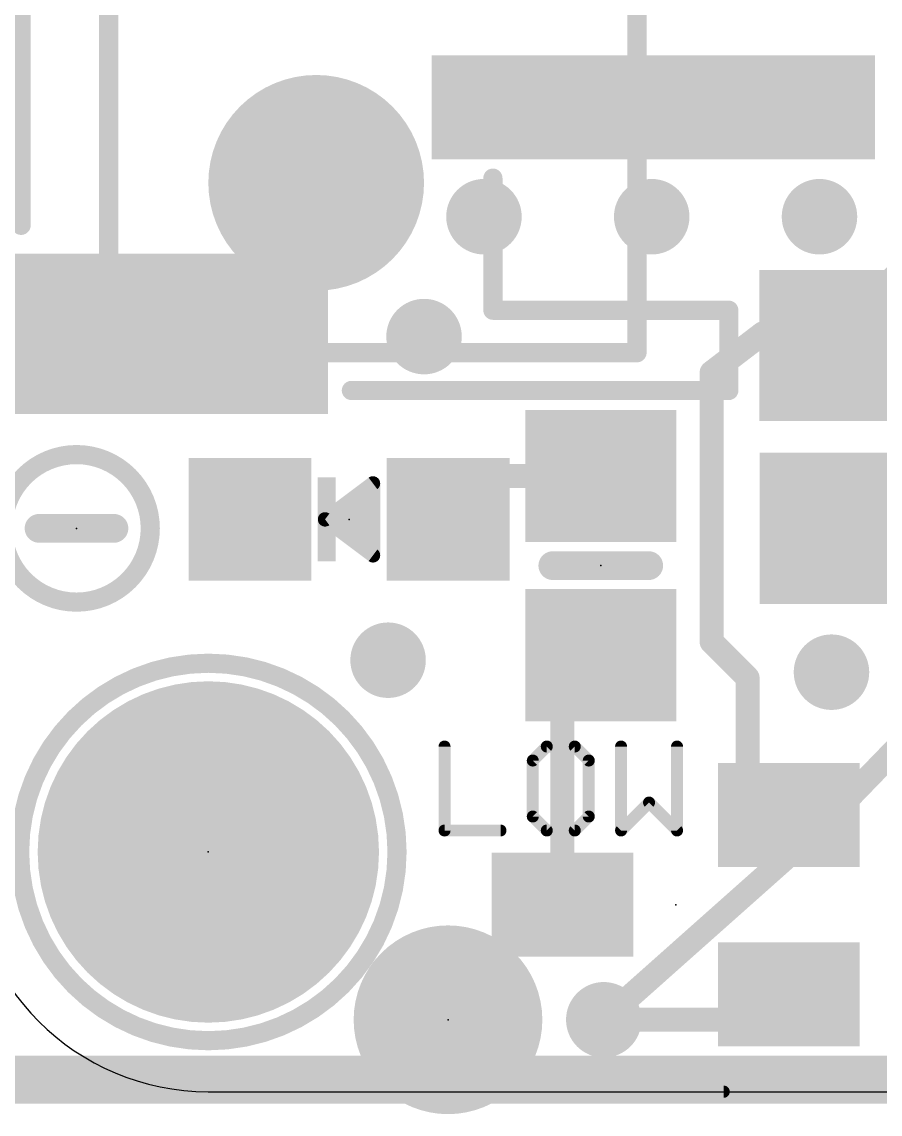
# Model space of a CAD drawing. Extents: x -7.3 to 30.9, y -0.2 to 23.1.
# Drawn here: x 0.56 to 9.66, y -0.24 to 11.34 of the extents above; entities that cross this region are included whole.
import ezdxf

# ---------------------------------------------------------------- set-up
doc = ezdxf.new("R2010")
doc.units = 0
for name, color, linetype in [('1', 12, 'CONTINUOUS'), ('16', 132, 'CONTINUOUS'), ('17', 110, 'CONTINUOUS'), ('18', 110, 'CONTINUOUS'), ('20', 53, 'CONTINUOUS'), ('21', 40, 'CONTINUOUS'), ('23', 53, 'CONTINUOUS'), ('29', 253, 'CONTINUOUS'), ('47', 253, 'CONTINUOUS')]:
    doc.layers.add(name, color=color, linetype=linetype)

# ---------------------------------------------------------------- blocks, each defined once
blk = doc.blocks.new('RECT')
blk.add_solid([(-0.5, -0.5), (0.5, -0.5), (-0.5, 0.5), (0.5, 0.5)])
blk = doc.blocks.new('PIE')
at = {"const_width": 0.5}
blk.add_lwpolyline([(0, -0.25, 1), (0, 0.25, 1), (0, -0.25)], format="xyb", dxfattribs=at)
blk = doc.blocks.new('ROUNDP')
at = {"const_width": 0.5}
blk.add_lwpolyline([(0, -0.25, 1), (0, 0.25, 1), (0, -0.25)], format="xyb", dxfattribs=at)
blk = doc.blocks.new('ROUNDV')
at = {"const_width": 0.5}
blk.add_lwpolyline([(0, -0.25, 1), (0, 0.25, 1), (0, -0.25)], format="xyb", dxfattribs=at)

msp = doc.modelspace()

# ---------------------------------------------------------------- linework, layer by layer
at = {"layer": '1', "const_width": 0.254}
for points in [[(9.082, 7.907), (10.446, 9.271)], [(7.874, 7.62), (8.415, 8.034)], [(8.415, 8.034), (9.082, 7.907)], [(9.082, 7.907), (9.082, 8.001)], [(7.874, 4.7662), (7.874, 7.62)], [(5.081, 6.064), (5.16, 6.524)], [(5.16, 6.524), (6.699, 6.524)], [(8.255, 4.3852), (7.874, 4.7662)], [(6.699, 4.624), (6.293, 4.268)], [(8.255, 3.175), (8.255, 4.3852)], [(6.293, 4.268), (6.293, 1.9812)], [(8.693, 2.9312), (8.255, 3.175)], [(8.693, 1.0312), (8.4238, 0.762)], [(8.4238, 0.762), (6.731, 0.762)], [(29.21, 0), (0, 0)]]:
    msp.add_lwpolyline(points, dxfattribs=at)
at = {"layer": '1', "const_width": 0.127}
for points in [[(8.4269, 8.0964, 1), (8.4031, 7.9716)], [(8.4536, 7.9836, 1), (8.3764, 8.0844)], [(9.1455, 8.001, 1), (9.0185, 8.001)], [(9.0371, 7.9519, 1), (9.1269, 7.8621)], [(9.0701, 7.8446, 1), (9.0939, 7.9694)], [(9.0185, 7.907, 1), (9.1455, 7.907)], [(7.9375, 7.62, 1), (7.8105, 7.62)], [(7.8354, 7.6704, 1), (7.9126, 7.5696)], [(5.16, 6.5875, 1), (5.16, 6.4605)], [(5.2226, 6.5133, 1), (5.0974, 6.5347)], [(6.699, 6.4605, 1), (6.699, 6.5875)], [(5.0184, 6.0747, 1), (5.1436, 6.0533)], [(7.9189, 4.8111, 1), (7.8291, 4.7213)], [(6.7409, 4.5763, 1), (6.6571, 4.6717)], [(7.8105, 4.7662, 1), (7.9375, 4.7662)], [(8.3185, 4.3852, 1), (8.1915, 4.3852)], [(8.2101, 4.3403, 1), (8.2999, 4.4301)], [(6.3565, 4.268, 1), (6.2295, 4.268)], [(6.2511, 4.3157, 1), (6.3349, 4.2203)], [(8.2859, 3.2305, 1), (8.2241, 3.1195)], [(8.1915, 3.175, 1), (8.3185, 3.175)], [(8.6621, 2.8757, 1), (8.7239, 2.9867)], [(6.2295, 1.9812, 1), (6.3565, 1.9812)], [(8.7379, 0.9863, 1), (8.6481, 1.0761)], [(6.731, 0.8255, 1), (6.731, 0.6985)], [(8.3789, 0.8069, 1), (8.4687, 0.7171)], [(8.4238, 0.6985, 1), (8.4238, 0.8255)]]:
    msp.add_lwpolyline(points, format="xyb", dxfattribs=at)
at = {"layer": '16', "const_width": 0.254}
for points in [[(9.017, 2.794), (12.954, 6.858)], [(6.731, 0.762), (9.017, 2.794)], [(29.21, 0.254), (0, 0.254)]]:
    msp.add_lwpolyline(points, dxfattribs=at)
at = {"layer": '16', "const_width": 0.127}
for points in [[(8.9714, 2.8382, 1), (9.0626, 2.7498)], [(9.0592, 2.7465, 1), (8.9748, 2.8415)], [(6.6888, 0.8095, 1), (6.7732, 0.7145)]]:
    msp.add_lwpolyline(points, format="xyb", dxfattribs=at)
at = {"layer": '20'}
msp.add_line((2.54, 0), (27.432, 0), dxfattribs=at)
msp.add_arc((2.54, 2.54), 2.54, 180, 270, dxfattribs=at)
at = {"layer": '21'}
for points, const_width in [([(1.483, 14.83), (1.483, 7.83)], 0.2032), ([(7.083, 7.83), (7.083, 14.83)], 0.2032), ([(0.556, 9.18), (0.556, 13.68)], 0.2032), ([(5.556, 9.68), (5.556, 8.28)], 0.2032), ([(5.556, 8.28), (8.056, 8.28)], 0.2032), ([(8.056, 8.28), (8.056, 7.43)], 0.2032), ([(0.083, 7.83), (1.483, 7.83)], 0.2032), ([(1.483, 7.83), (7.083, 7.83)], 0.2032), ([(8.056, 7.43), (4.056, 7.43)], 0.2032), ([(4.285, 6.445), (3.777, 6.064)], 0.1524), ([(4.285, 5.683), (4.285, 6.445)], 0.1524), ([(4.2261, 6.4008), (4.285, 6.4008)], 0.1524), ([(4.0229, 6.2484), (4.285, 6.2484)], 0.1524), ([(3.777, 6.064), (4.285, 5.683)], 0.1524), ([(3.8197, 6.096), (4.285, 6.096)], 0.1524), ([(1.5398, 5.969), (0.7461, 5.969)], 0.3048), ([(3.9375, 5.9436), (4.285, 5.9436)], 0.1524), ([(4.1407, 5.7912), (4.285, 5.7912)], 0.1524), ([(7.207, 5.574), (6.191, 5.574)], 0.3048), ([(5.0432, 3.6573), (5.0432, 2.7675)], 0.127), ([(6.127, 3.6573), (5.9787, 3.509)], 0.127), ([(6.4236, 3.6573), (6.127, 3.6573)], 0.127), ([(6.5719, 3.509), (6.4236, 3.6573)], 0.127), ([(6.9143, 3.6573), (6.9143, 2.7675)], 0.127), ([(7.5074, 2.7675), (7.5074, 3.6573)], 0.127), ([(5.9787, 3.509), (5.9787, 2.9158)], 0.127), ([(6.5719, 2.9158), (6.5719, 3.509)], 0.127), ([(6.9143, 2.7675), (7.2108, 3.0641)], 0.127), ([(7.2108, 3.0641), (7.5074, 2.7675)], 0.127), ([(5.9787, 2.9158), (6.127, 2.7675)], 0.127), ([(6.4236, 2.7675), (6.5719, 2.9158)], 0.127), ([(5.0432, 2.7675), (5.6364, 2.7675)], 0.127), ([(6.127, 2.7675), (6.4236, 2.7675)], 0.127)]:
    msp.add_lwpolyline(points, dxfattribs=dict(at, const_width=const_width))
for points, const_width in [([(5.6068, 9.68, 1), (5.5052, 9.68)], 0.1016), ([(0.5052, 9.18, 1), (0.6068, 9.18)], 0.1016), ([(5.556, 8.3308, 1), (5.556, 8.2292)], 0.1016), ([(8.1068, 8.28, 1), (8.0052, 8.28)], 0.1016), ([(8.056, 8.2292, 1), (8.056, 8.3308)], 0.1016), ([(5.5052, 8.28, 1), (5.6068, 8.28)], 0.1016), ([(1.483, 7.8808, 1), (1.483, 7.7792)], 0.1016), ([(1.4322, 7.83, 1), (1.5338, 7.83)], 0.1016), ([(1.483, 7.7792, 1), (1.483, 7.8808)], 0.1016), ([(7.0322, 7.83, 1), (7.1338, 7.83)], 0.1016), ([(7.083, 7.7792, 1), (7.083, 7.8808)], 0.1016), ([(4.056, 7.4808, 1), (4.056, 7.3792)], 0.1016), ([(8.056, 7.3792, 1), (8.056, 7.4808)], 0.1016), ([(8.0052, 7.43, 1), (8.1068, 7.43)], 0.1016), ([(1.143, 5.1873, 1), (1.143, 6.7507, 1), (1.143, 5.1873)], 0.2032), ([(4.3231, 6.445, 1), (4.2469, 6.445)], 0.0762), ([(4.3079, 6.4145, 1), (4.2621, 6.4755)], 0.0762), ([(4.2261, 6.4389, 1), (4.2261, 6.3627)], 0.0762), ([(4.285, 6.3627, 1), (4.285, 6.4389)], 0.0762), ([(4.0229, 6.2865, 1), (4.0229, 6.2103)], 0.0762), ([(4.285, 6.2103, 1), (4.285, 6.2865)], 0.0762), ([(3.7999, 6.0945, 1), (3.7541, 6.0335)], 0.0762), ([(3.8197, 6.1341, 1), (3.8197, 6.0579)], 0.0762), ([(4.285, 6.0579, 1), (4.285, 6.1341)], 0.0762), ([(0.7461, 6.0452, 1), (0.7461, 5.8928)], 0.1524), ([(1.5398, 5.8928, 1), (1.5398, 6.0452)], 0.1524), ([(3.7541, 6.0945, 1), (3.7999, 6.0335)], 0.0762), ([(3.9375, 5.9817, 1), (3.9375, 5.9055)], 0.0762), ([(4.285, 5.9055, 1), (4.285, 5.9817)], 0.0762), ([(4.1407, 5.8293, 1), (4.1407, 5.7531)], 0.0762), ([(4.285, 5.7531, 1), (4.285, 5.8293)], 0.0762), ([(4.2469, 5.683, 1), (4.3231, 5.683)], 0.0762), ([(4.2621, 5.6525, 1), (4.3079, 5.7135)], 0.0762), ([(6.191, 5.6502, 1), (6.191, 5.4978)], 0.1524), ([(7.207, 5.4978, 1), (7.207, 5.6502)], 0.1524), ([(2.54, 0.54, 1), (2.54, 4.54, 1), (2.54, 0.54)], 0.2032), ([(5.075, 3.6573, 1), (5.0115, 3.6573)], 0.0635), ([(6.127, 3.689, 1), (6.127, 3.6255)], 0.0635), ([(6.1495, 3.6348, 1), (6.1046, 3.6797)], 0.0635), ([(6.4461, 3.6797, 1), (6.4012, 3.6348)], 0.0635), ([(6.4236, 3.6255, 1), (6.4236, 3.689)], 0.0635), ([(6.946, 3.6573, 1), (6.8825, 3.6573)], 0.0635), ([(7.5392, 3.6573, 1), (7.4757, 3.6573)], 0.0635), ([(6.0105, 3.509, 1), (5.947, 3.509)], 0.0635), ([(5.9563, 3.5314, 1), (6.0012, 3.4865)], 0.0635), ([(6.6037, 3.509, 1), (6.5402, 3.509)], 0.0635), ([(6.5495, 3.4865, 1), (6.5944, 3.5314)], 0.0635), ([(7.2333, 3.0865, 1), (7.1884, 3.0416)], 0.0635), ([(7.2333, 3.0416, 1), (7.1884, 3.0865)], 0.0635), ([(5.947, 2.9158, 1), (6.0105, 2.9158)], 0.0635), ([(6.0012, 2.9382, 1), (5.9563, 2.8933)], 0.0635), ([(6.5402, 2.9158, 1), (6.6037, 2.9158)], 0.0635), ([(6.5944, 2.8933, 1), (6.5495, 2.9382)], 0.0635), ([(5.0432, 2.7993, 1), (5.0432, 2.7357)], 0.0635), ([(5.0115, 2.7675, 1), (5.075, 2.7675)], 0.0635), ([(5.6364, 2.7357, 1), (5.6364, 2.7993)], 0.0635), ([(6.127, 2.7993, 1), (6.127, 2.7357)], 0.0635), ([(6.1046, 2.745, 1), (6.1495, 2.79)], 0.0635), ([(6.4012, 2.79, 1), (6.4461, 2.745)], 0.0635), ([(6.4236, 2.7357, 1), (6.4236, 2.7993)], 0.0635), ([(6.8918, 2.79, 1), (6.9367, 2.745)], 0.0635), ([(6.8825, 2.7675, 1), (6.946, 2.7675)], 0.0635), ([(7.4757, 2.7675, 1), (7.5392, 2.7675)], 0.0635), ([(7.485, 2.745, 1), (7.5299, 2.79)], 0.0635)]:
    msp.add_lwpolyline(points, format="xyb", dxfattribs=dict(at, const_width=const_width))
at = {"layer": '23'}
for p in [(4.031, 6.064), (1.143, 5.969), (6.699, 5.574), (2.54, 2.54), (7.493, 1.9812), (5.08, 0.762)]:
    msp.add_point(p, dxfattribs=at)
at = {"layer": '29'}
for points, const_width in [([(5.08, 1.512, 0.4142), (4.33, 0.762)], 0.5), ([(5.83, 0.762, 0.4142), (5.08, 1.512)], 0.5), ([(5.08, 1.637, 1), (5.08, 1.387)], 0.25), ([(5.08, 1.387, 1), (5.08, 1.637)], 0.25), ([(4.33, 0.762, 0.4142), (5.08, 0.012)], 0.5), ([(4.455, 0.762, 1), (4.205, 0.762)], 0.25), ([(5.08, 0.012, 0.4142), (5.83, 0.762)], 0.5), ([(5.955, 0.762, 1), (5.705, 0.762)], 0.25), ([(4.205, 0.762, 1), (4.455, 0.762)], 0.25), ([(5.705, 0.762, 1), (5.955, 0.762)], 0.25), ([(5.08, 0.137, 1), (5.08, -0.113)], 0.25), ([(5.08, -0.113, 1), (5.08, 0.137)], 0.25)]:
    msp.add_lwpolyline(points, format="xyb", dxfattribs=dict(at, const_width=const_width))
at = {"layer": '47', "const_width": 0.13}
msp.add_lwpolyline([(8.001, 0), (-6.903, 0)], dxfattribs=at)
at = {"layer": '47', "const_width": 0.065}
msp.add_lwpolyline([(8.001, -0.0325, 1), (8.001, 0.0325)], format="xyb", dxfattribs=at)

# ---------------------------------------------------------------- block references
at = {"layer": '1', "rotation": 90}
for p, yscale in [((7.256, 10.43), 4.6), ((8.693, 2.9312), 1.4), ((6.293, 1.9812), 1.4), ((8.693, 1.0312), 1.4)]:
    msp.add_blockref('RECT', p, dxfattribs=dict(at, yscale=yscale))
at = {"layer": '1'}
for p, xscale, yscale, rotation in [((2.056, 8.03), 3.4, 1.6, 180), ((6.699, 6.524), 1.3, 1.5, 270), ((2.981, 6.064), 1.2, 1.2, 90), ((5.081, 6.064), 1.2, 1.2, 90), ((6.699, 4.624), 1.3, 1.5, 270)]:
    msp.add_blockref('RECT', p, dxfattribs=dict(at, xscale=xscale, yscale=yscale, rotation=rotation))
at = {"layer": '1', "xscale": 1.3, "yscale": 1.5}
for p in [(9.082, 7.907), (9.083, 5.969)]:
    msp.add_blockref('RECT', p, dxfattribs=at)
at = {"layer": '1'}
msp.add_blockref('PIE', (5.08, 0.762), dxfattribs=at)
at = {"layer": '17', "xscale": 2.1844, "yscale": 2.1844, "rotation": 270}
msp.add_blockref('ROUNDP', (3.683, 9.63), dxfattribs=at)
msp.add_blockref('ROUNDP', (3.683, 9.63), dxfattribs=at)
at = {"layer": '17', "xscale": 3.516, "yscale": 3.516}
msp.add_blockref('ROUNDP', (2.54, 2.54), dxfattribs=at)
msp.add_blockref('ROUNDP', (2.54, 2.54), dxfattribs=at)
at = {"layer": '18', "xscale": 0.8001, "yscale": 0.8001}
for p in [(5.461, 9.271), (5.461, 9.271), (7.239, 9.271), (7.239, 9.271), (9.017, 9.271), (9.017, 9.271), (4.826, 8.001), (4.826, 8.001), (4.445, 4.572), (4.445, 4.572), (9.144, 4.445), (9.144, 4.445), (6.731, 0.762), (6.731, 0.762)]:
    msp.add_blockref('ROUNDV', p, dxfattribs=at)
at = {"layer": '21', "xscale": 0.889, "yscale": 0.1905, "rotation": 90}
msp.add_blockref('RECT', (3.7953, 6.064), dxfattribs=at)
at = {"layer": '29'}
for name, p, xscale, yscale, rotation in [('RECT', (7.256, 10.43), 1.1016, 4.7016, 90), ('ROUNDP', (3.683, 9.63), 2.286, 2.286, 270), ('RECT', (2.056, 8.03), 3.5016, 1.7016, 180), ('RECT', (6.699, 6.524), 1.4016, 1.6016, 270), ('RECT', (2.981, 6.064), 1.3016, 1.3016, 90), ('RECT', (5.081, 6.064), 1.3016, 1.3016, 90), ('RECT', (6.699, 4.624), 1.4016, 1.6016, 270), ('RECT', (8.693, 2.9312), 1.1016, 1.5016, 90), ('RECT', (6.293, 1.9812), 1.1016, 1.5016, 90), ('RECT', (8.693, 1.0312), 1.1016, 1.5016, 90)]:
    msp.add_blockref(name, p, dxfattribs=dict(at, xscale=xscale, yscale=yscale, rotation=rotation))
for name, p, xscale, yscale in [('RECT', (9.082, 7.907), 1.4016, 1.6016), ('RECT', (9.083, 5.969), 1.4016, 1.6016), ('ROUNDP', (2.54, 2.54), 3.6176, 3.6176), ('PIE', (5.08, 0.762), 1.1016, 1.1016)]:
    msp.add_blockref(name, p, dxfattribs=dict(at, xscale=xscale, yscale=yscale))

doc.saveas('drawing.dxf')
